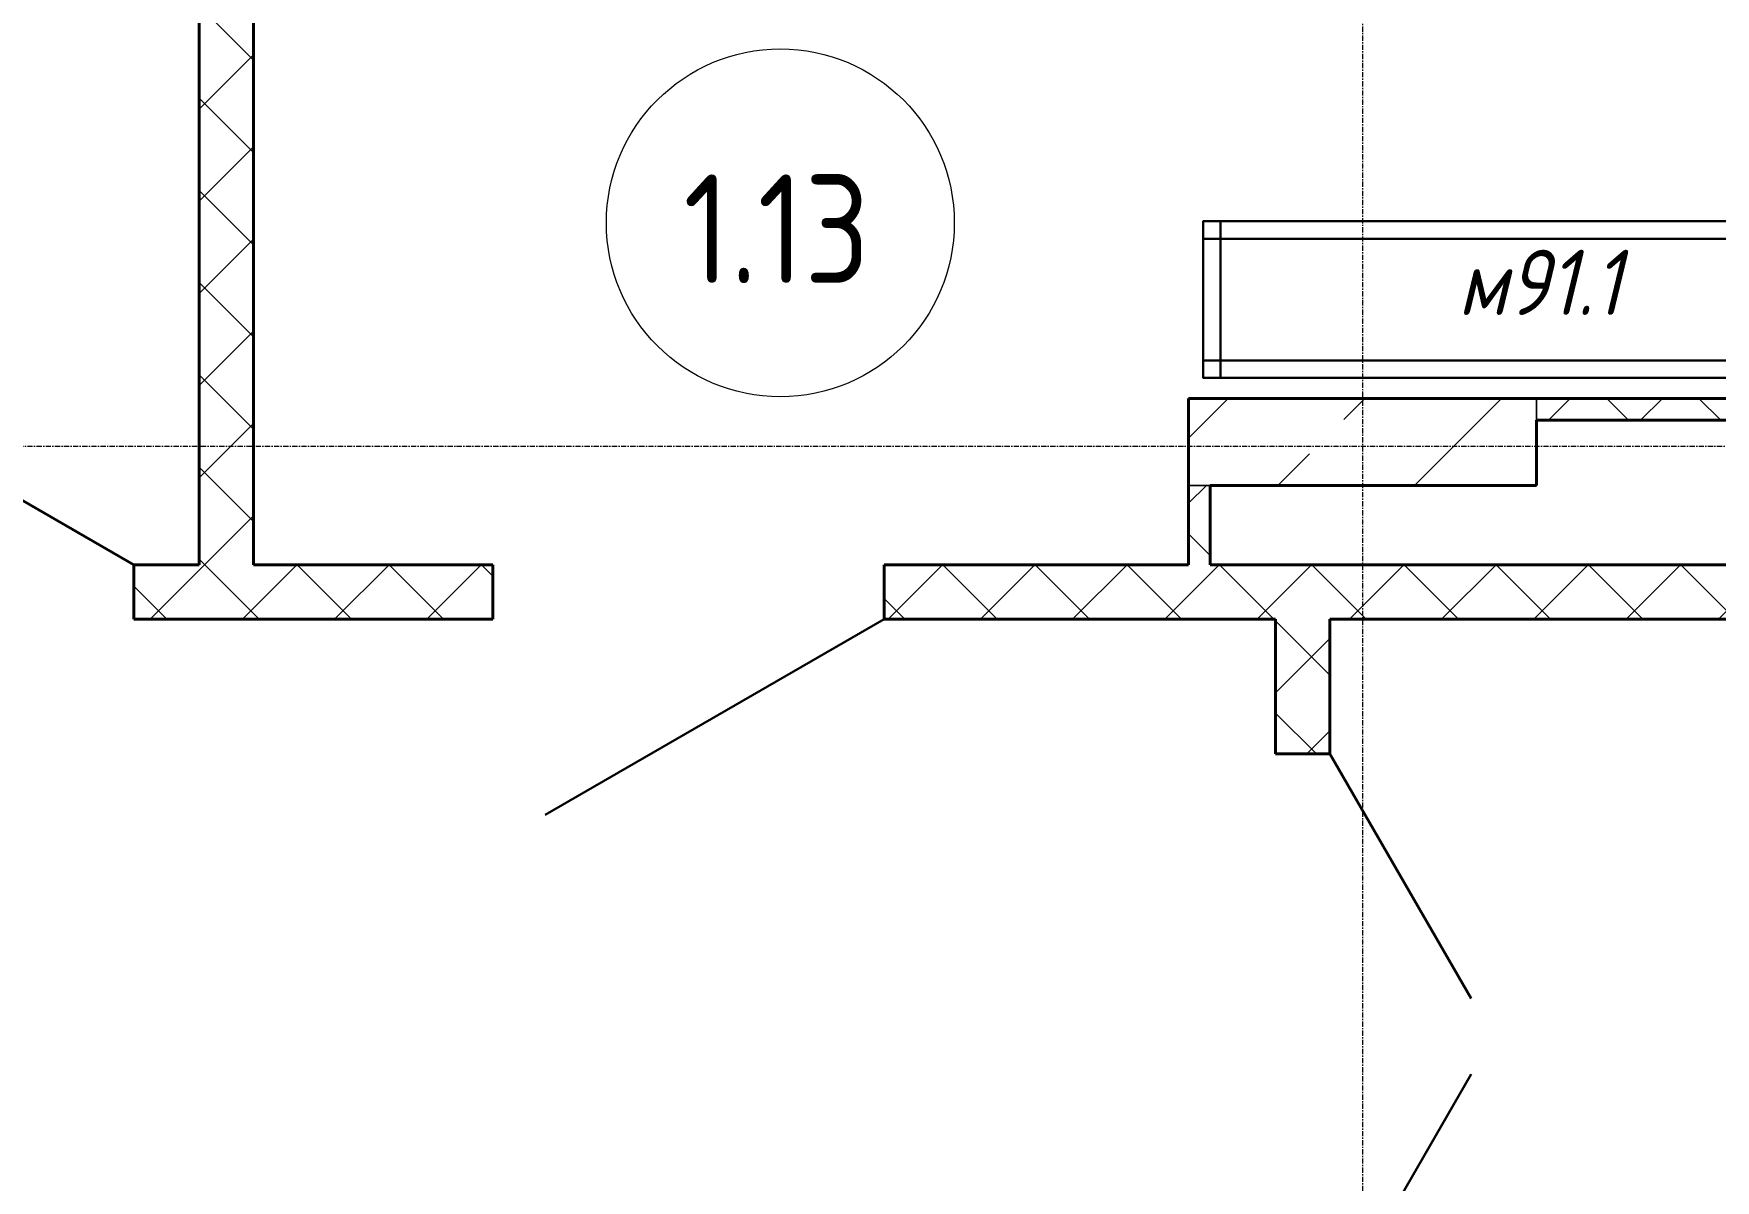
# Model space of a CAD drawing. Header units: millimetres. Extents: x -32954 to 151739, y -65671 to 56243.
# Drawn here: x -11106 to -7239, y -5129 to -2491 of the extents above; entities that cross this region are included whole.
import ezdxf

# ---------------------------------------------------------------- set-up
doc = ezdxf.new("R2010")
doc.units = ezdxf.units.MM
doc.linetypes.add('ADSK_Линия сетки', pattern=[21, 12, -3, 3, -3])
for name, color, linetype, lineweight in [('M-EQPM-IDEN', 7, 'Continuous', 9), ('Двери', 7, 'Continuous', 18), ('Марки помещений', 7, 'Continuous', 18), ('Оси', 7, 'Continuous', 9), ('Панель', 7, 'Continuous', 30), ('Стены', 7, 'Continuous', 18), ('Стены разрез', 7, 'Continuous', 40), ('ТХ_оборудование', 6, 'Continuous', 30)]:
    doc.layers.add(name, color=color, linetype=linetype, lineweight=lineweight)
doc.styles.add('GOST Common', font='GOST_Common.ttf', dxfattribs={"width": 0.9, "height": 250})
doc.styles.add('GOST Common_I', font='GOST_Common Italic.ttf', dxfattribs={"width": 0.9, "height": 150})
pattern_1 = [(45, (0, 0), (-106.066, 106.066), []), (135, (0, 0), (-106.066, -106.066), [])]

# ---------------------------------------------------------------- blocks, each defined once
blk = doc.blocks.new('AC_Дверь_Двупольная_ПВХ - 1260х2080h М-694984-В_АР_ПЭ_01 Этаж')
at = {"layer": 'Панель'}
for p, q in [((-650, 62.5), (-87.1, 387.5)), ((650, 62.5), (87.1, 387.5))]:
    blk.add_line(p, q, dxfattribs=at)
blk = doc.blocks.new('AC_Дверь_Двупольная_ПВХ - 1260х2080h М-673620-В_АР_ПЭ_01 Этаж')
at = {"layer": 'Панель'}
for p, q in [((-650, 62.5), (-87.1, 387.5)), ((650, 62.5), (87.1, 387.5))]:
    blk.add_line(p, q, dxfattribs=at)
blk = doc.blocks.new('AC_Дверь_Однопольная_ДеревяннаяНаружная_ГОСТ24698-81 - 860х2080h-657340-В_АР_ПЭ_01 Этаж')
at = {"layer": 'Панель'}
blk.add_line((-450, 62.5), (329.4, 512.5), dxfattribs=at)
blk = doc.blocks.new('ADSK_Марка_Помещение_2_ГОСТ21-501-2011 - Имя и Категория-86712-В_АР_ПЭ_01 Этаж')
at = {"layer": 'Марки помещений'}
blk.add_circle((0, 0), 4, dxfattribs=at)
blk = doc.blocks.new('Банкетка')
at = {"layer": 'ТХ_оборудование', "color": 1}
for points in [[(26735.1, 521591.6), (28235.1, 521591.6), (28235.1, 521951.6), (26735.1, 521951.6)], [(26735.1, 521951.6), (26775.1, 521951.6), (26775.1, 521911.6), (26735.1, 521911.6)], [(28195.1, 521951.6), (28235.1, 521951.6), (28235.1, 521911.6), (28195.1, 521911.6)], [(26775.1, 521911.6), (28195.1, 521911.6), (28195.1, 521631.6), (26775.1, 521631.6)], [(26735.1, 521631.6), (26775.1, 521631.6), (26775.1, 521591.6), (26735.1, 521591.6)], [(28195.1, 521631.6), (28235.1, 521631.6), (28235.1, 521591.6), (28195.1, 521591.6)]]:
    blk.add_lwpolyline(points, close=True, dxfattribs=at)

msp = doc.modelspace()

# ---------------------------------------------------------------- hatches: boundary and pattern name
at = {"layer": 'Стены', "lineweight": 9}
h = msp.add_hatch(dxfattribs=at)
h.set_pattern_fill('FP_1', color=256, style=0, pattern_type=2)
h.set_pattern_definition([(45, (0, 0), (-314.31, 314.31), []), (45, (314.3, 0), (-314.31, 314.31), [222.25, -111.125])])
h.paths.add_polyline_path([(-8450, -3530), (-7650, -3530), (-7650, -3330), (-8450, -3330)])
at = {"layer": 'Стены разрез', "lineweight": 9}
h = msp.add_hatch(dxfattribs=at)
h.set_pattern_fill('FP_2', color=256, style=0, pattern_type=2)
h.set_pattern_definition(pattern_1)
h.paths.add_polyline_path([(-10600, -3712.5), (-10600, 387.5), (-10725, 387.5), (-10725, -3712.5)])
h.paths.add_polyline_path([(-10600, 1287.5), (-10600, 1420), (-10725, 1420), (-10725, 1287.5)])
h = msp.add_hatch(dxfattribs=at)
h.set_pattern_fill('FP_2', color=256, style=0, pattern_type=2)
h.set_pattern_definition(pattern_1)
h.paths.add_polyline_path([(-6325, -3380), (-6325, -3330), (-7650, -3330), (-7650, -3380)])
h = msp.add_hatch(dxfattribs=at)
h.set_pattern_fill('FP_2', color=256, style=0, pattern_type=2)
h.set_pattern_definition(pattern_1)
h.paths.add_polyline_path([(-8400, -3712.5), (-8400, -3530), (-8450, -3530), (-8450, -3712.5)])
h = msp.add_hatch(dxfattribs=at)
h.set_pattern_fill('FP_2', color=256, style=0, pattern_type=2)
h.set_pattern_definition(pattern_1)
h.paths.add_polyline_path([(-2331.5, -3837.5), (-2270, -3837.5), (-2270, -3712.5), (-5020.1, -3712.5), (-5020.1, -3837.5), (-2790.1, -3837.5)])
h.paths.add_polyline_path([(-1270, -3837.5), (-1250, -3837.5), (-1250, -3712.5), (-1370, -3712.5), (-1370, -3837.5)])
h.paths.add_polyline_path([(-6020.1, -3837.5), (-6020.1, -3712.5), (-9150, -3712.5), (-9150, -3837.5), (-6166.8, -3837.5)])
h.paths.add_polyline_path([(-10875, -3837.5), (-10050, -3837.5), (-10050, -3712.5), (-10875, -3712.5)])
h.paths.add_polyline_path([(-12175, -3837.5), (-12175, -3712.5), (-12325, -3712.5), (-12325, -3837.5)])
h = msp.add_hatch(dxfattribs=at)
h.set_pattern_fill('FP_2', color=256, style=0, pattern_type=2)
h.set_pattern_definition(pattern_1)
h.paths.add_polyline_path([(-8125, -5695), (-8125, -5447.5), (-8250, -5447.5), (-8250, -5695)])
h.paths.add_polyline_path([(-8250, -4147.5), (-8125, -4147.5), (-8125, -3837.5), (-8250, -3837.5)])

# ---------------------------------------------------------------- linework, layer by layer
at = {"layer": 'Оси', "linetype": 'ADSK_Линия сетки'}
for p, q in [((-8050, 4287.9), (-8050, -14500)), ((2500, -3440), (-32136.4, -3440))]:
    msp.add_line(p, q, dxfattribs=at)
at = {"layer": 'Стены'}
for p, q in [((-7650, -3380), (-7650, -3330)), ((-7650, -3330), (-7650, -3380)), ((-8450, -3530), (-8400, -3530)), ((-8400, -3530), (-8450, -3530))]:
    msp.add_line(p, q, dxfattribs=at)
at = {"layer": 'Стены разрез'}
for p, q in [((-10725, 387.5), (-10725, -3712.5)), ((-10600, -3712.5), (-10600, 0)), ((-7650, -3330), (-8450, -3330)), ((-8450, -3330), (-8450, -3530)), ((-6325, -3330), (-7650, -3330)), ((-7650, -3530), (-7650, -3380)), ((-7650, -3380), (-6325, -3380)), ((-8450, -3530), (-8450, -3712.5)), ((-8400, -3530), (-7650, -3530)), ((-8400, -3712.5), (-8400, -3530)), ((-10725, -3712.5), (-10875, -3712.5)), ((-10875, -3712.5), (-10875, -3837.5)), ((-10050, -3712.5), (-10600, -3712.5)), ((-10050, -3837.5), (-10050, -3712.5)), ((-8450, -3712.5), (-9150, -3712.5)), ((-9150, -3712.5), (-9150, -3837.5)), ((-6325, -3712.5), (-8400, -3712.5)), ((-10875, -3837.5), (-10050, -3837.5)), ((-9150, -3837.5), (-8250, -3837.5)), ((-8250, -3837.5), (-8250, -4147.5)), ((-8125, -3837.5), (-6020.1, -3837.5)), ((-8125, -4147.5), (-8125, -3837.5)), ((-8250, -4147.5), (-8125, -4147.5))]:
    msp.add_line(p, q, dxfattribs=at)

# ---------------------------------------------------------------- block references
at = {"layer": 'Двери'}
msp.add_blockref('AC_Дверь_Двупольная_ПВХ - 1260х2080h М-673620-В_АР_ПЭ_01 Этаж', (-11525, -3775), dxfattribs=at)
for name, p, rotation in [('AC_Дверь_Однопольная_ДеревяннаяНаружная_ГОСТ24698-81 - 860х2080h-657340-В_АР_ПЭ_01 Этаж', (-9600, -3775), 180), ('AC_Дверь_Двупольная_ПВХ - 1260х2080h М-694984-В_АР_ПЭ_01 Этаж', (-8187.5, -4797.5), 269.9999999999999)]:
    msp.add_blockref(name, p, dxfattribs=dict(at, rotation=rotation))
at = {"layer": 'Марки помещений', "xscale": 99.99999999999993, "yscale": 99.99999999999993, "zscale": 99.99999999999993}
msp.add_blockref('ADSK_Марка_Помещение_2_ГОСТ21-501-2011 - Имя и Категория-86712-В_АР_ПЭ_01 Этаж', (-9388.7, -2925.9), dxfattribs=at)
at = {"layer": 'ТХ_оборудование', "color": 1, "rotation": 180}
msp.add_blockref('Банкетка', (19818.4, 518669.3), dxfattribs=at)

# ---------------------------------------------------------------- texts
at = {"layer": 'M-EQPM-IDEN', "insert": (-7830.6, -2987.7), "char_height": 150, "width": 209.24, "attachment_point": 1, "style": 'GOST Common_I'}
msp.add_mtext('м91.1', dxfattribs=at)
at = {"layer": 'Марки помещений', "lineweight": 9, "insert": (-9611.7, -2814.5), "char_height": 250, "width": 548.354, "attachment_point": 1, "style": 'GOST Common'}
msp.add_mtext('1.13', dxfattribs=at)

doc.saveas('drawing.dxf')
